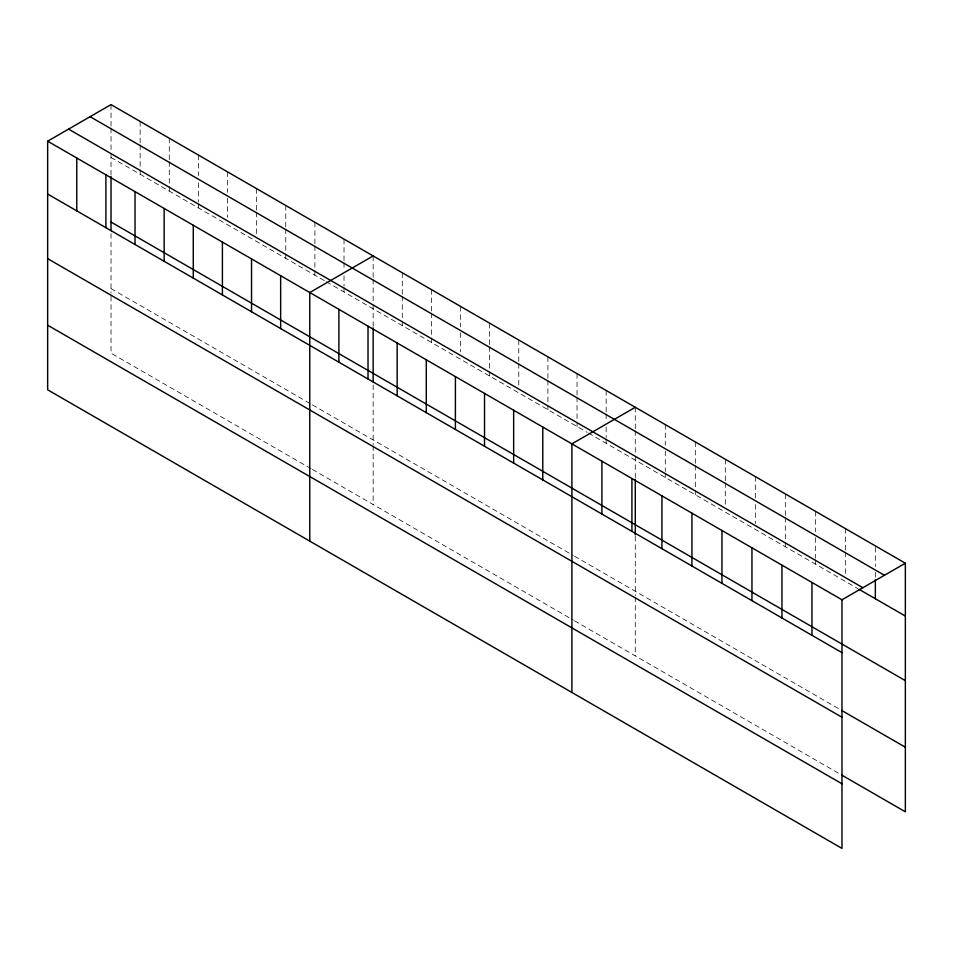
<?xml version="1.0" encoding="UTF-8"?>
<svg xmlns="http://www.w3.org/2000/svg" width="953" height="953" viewBox="0 0 953 953"><rect width="100%" height="100%" fill="white"/><g stroke="black" fill="none" stroke-linecap="round" stroke-linejoin="round"><path stroke-width="0.71" stroke-dasharray="4.76 3.57" d="M111.024 175.066L111.024 153.052M373.147 326.414L373.147 304.388M635.282 477.751L635.282 455.725M111.024 157.459L325.033 281.016M326.295 281.743L587.155 432.352M588.43 433.079L857.843 588.62M111.024 288.604L311.107 404.12M312.37 404.846L573.229 555.456M574.492 556.195L840.332 709.663M311.107 468.721L111.024 353.206L111.024 294.477M312.37 469.448L573.229 620.058M574.492 620.784L840.332 774.265M875.342 547.356L875.342 566.439M875.342 572.312L875.342 578.185M845.335 528.558L845.335 550.584M845.335 552.049L845.335 574.063M815.327 511.237L815.327 531.786M815.327 537.659L815.327 558.208M815.327 559.673L815.327 564.081M785.32 493.904L785.32 515.93M785.32 517.396L785.32 540.887M785.32 542.352L785.32 546.76M755.312 476.583L755.312 498.61M755.312 504.471L755.312 523.554M725.304 459.263L725.304 481.277M725.304 482.742L725.304 504.768M695.297 441.93L695.297 463.956M695.297 465.421L695.297 488.913M695.297 490.378L695.297 494.786M665.289 424.609L665.289 445.158M665.289 451.031L665.289 471.58M665.289 473.057L665.289 477.453M635.282 407.288L635.282 429.303M635.282 430.768L635.282 454.259M635.282 536.301L635.282 595.685M635.282 597.15L635.282 655.878M606.156 390.468L606.156 412.494M606.156 413.959L606.156 421.297M606.156 427.17L606.156 437.439M606.156 438.916L606.156 443.312M577.03 373.659L577.03 395.674M577.03 397.139L577.03 420.63M577.03 422.096L577.03 426.503M547.904 356.839L547.904 378.853M547.904 380.33L547.904 403.81M547.904 405.287L547.904 409.683M518.777 340.018L518.777 362.045M518.777 363.51L518.777 385.524M489.651 323.21L489.651 345.224M489.651 346.701L489.651 370.181M489.651 371.646L489.651 376.054M460.525 306.389L460.525 326.939M460.525 332.811L460.525 351.895M431.399 289.581L431.399 311.595M431.399 313.06L431.399 336.552M431.399 338.017L431.399 342.425M402.273 272.761L402.273 294.787M402.273 296.252L402.273 319.731M402.273 321.209L402.273 325.604M373.147 255.952L373.147 277.966M373.147 279.432L373.147 302.923M373.147 384.964L373.147 444.348M373.147 445.813L373.147 504.542M344.021 239.132L344.021 261.146M344.021 262.623L344.021 269.961M344.021 275.834L344.021 286.103M344.021 287.58L344.021 291.975M314.895 222.311L314.895 244.337M314.895 245.803L314.895 269.294M314.895 270.759L314.895 275.167M285.781 205.503L285.781 227.517M285.781 228.994L285.781 252.474M285.781 253.939L285.781 258.346M256.655 188.682L256.655 210.708M256.655 212.174L256.655 234.188M227.529 171.874L227.529 192.423M227.529 198.295L227.529 217.379M198.403 155.053L198.403 175.602M198.403 182.94L198.403 202.024M198.403 203.501L198.403 207.897M169.277 138.245L169.277 160.259M169.277 161.724L169.277 185.216M169.277 186.681L169.277 191.088M140.151 121.424L140.151 143.438M140.151 144.916L140.151 168.395M140.151 169.872L140.151 174.268M111.024 104.604L111.024 126.63M111.024 128.095L111.024 151.587M111.024 233.628L111.024 293.012"/><path stroke-width="1.43" d="M111.024 176.543L111.024 230.733M373.147 327.88L373.147 382.07M635.282 479.216L635.282 534.859M47.65 141.199L841.975 599.794L841.975 848.396L47.65 389.789L47.65 141.199L111.024 104.604L905.35 563.211L905.35 811.801L841.582 774.992M373.147 255.952L309.773 292.535L309.773 541.125M635.282 407.288L571.907 443.872L571.907 692.462M841.975 599.794L905.35 563.211M90.106 116.683L884.432 575.278M68.568 129.12L862.894 587.727M859.094 589.347L905.35 616.055M111.024 222.049L905.35 680.656M47.65 194.043L841.975 652.638M841.582 710.39L905.35 747.212M47.65 258.644L841.975 717.24M47.65 325.199L841.975 783.795M875.342 579.65L875.342 598.734M811.968 582.474L811.968 635.317M781.96 565.153L781.96 617.997M751.953 547.82L751.953 600.664M721.945 530.499L721.945 583.343M691.938 513.179L691.938 566.022M661.93 495.846L661.93 548.69M631.922 478.525L631.922 531.369M601.915 461.204L601.915 514.048M542.781 427.063L542.781 479.907M513.655 410.243L513.655 463.087M484.529 393.422L484.529 446.278M455.403 376.614L455.403 429.458M426.277 359.793L426.277 412.637M397.151 342.985L397.151 395.829M368.025 326.164L368.025 379.008M338.899 309.356L338.899 362.2M280.647 275.715L280.647 328.571M251.532 258.906L251.532 311.75M222.406 242.086L222.406 294.93M193.28 225.277L193.28 278.121M164.154 208.457L164.154 261.301M135.028 191.648L135.028 244.492M105.902 174.828L105.902 227.672M76.776 158.007L76.776 210.863"/></g></svg>
